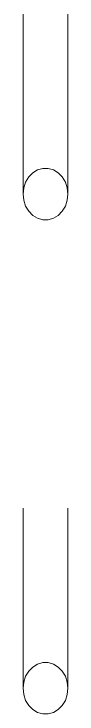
# Model space of a CAD drawing. Header units: centimetres. Extents: x -7221 to 15977, y -285 to 1507.
# Drawn here: x -6273.5 to -6268.5, y 169.3 to 247.2 of the extents above; entities that cross this region are included whole.
import ezdxf

# ---------------------------------------------------------------- set-up
doc = ezdxf.new("R2010")
doc.units = ezdxf.units.CM
doc.layers.add('A-FLOR-HRAL', color=7, linetype='Continuous', lineweight=9)

# ---------------------------------------------------------------- blocks, each defined once
blk = doc.blocks.new('Railing - Railing-1767948-Elevación Eje 10')
at = {"layer": 'A-FLOR-HRAL', "color": 254, "true_color": 0xcccccc}
for p, q in [((-6273.545, 247.199), (-6273.545, 227.154)), ((-6268.545, 227.154), (-6268.545, 247.199)), ((-6273.545, 192.199), (-6273.545, 172.154)), ((-6268.545, 172.154), (-6268.545, 192.199))]:
    blk.add_line(p, q, dxfattribs=at)
at = {"layer": 'A-FLOR-HRAL', "color": 254, "true_color": 0xcccccc, "flags": 128}
for points in [[(-6268.545, 227.154), (-6268.618, 227.843), (-6268.832, 228.492), (-6269.174, 229.063), (-6269.625, 229.524), (-6270.159, 229.846), (-6270.744, 230.012), (-6271.347, 230.012), (-6271.932, 229.846), (-6272.466, 229.524), (-6272.917, 229.063), (-6273.259, 228.492), (-6273.473, 227.843), (-6273.545, 227.154)], [(-6273.545, 227.154), (-6273.473, 226.465), (-6273.259, 225.816), (-6272.917, 225.245), (-6272.466, 224.784), (-6271.932, 224.462), (-6271.347, 224.296), (-6270.744, 224.296), (-6270.159, 224.462), (-6269.625, 224.784), (-6269.174, 225.245), (-6268.832, 225.816), (-6268.618, 226.465), (-6268.545, 227.154)], [(-6268.545, 172.154), (-6268.618, 172.843), (-6268.832, 173.492), (-6269.174, 174.063), (-6269.625, 174.524), (-6270.159, 174.846), (-6270.744, 175.012), (-6271.347, 175.012), (-6271.932, 174.846), (-6272.466, 174.524), (-6272.917, 174.063), (-6273.259, 173.492), (-6273.473, 172.843), (-6273.545, 172.154)], [(-6273.545, 172.154), (-6273.473, 171.465), (-6273.259, 170.816), (-6272.917, 170.245), (-6272.466, 169.784), (-6271.932, 169.462), (-6271.347, 169.296), (-6270.744, 169.296), (-6270.159, 169.462), (-6269.625, 169.784), (-6269.174, 170.245), (-6268.832, 170.816), (-6268.618, 171.465), (-6268.545, 172.154)]]:
    blk.add_lwpolyline(points, dxfattribs=at)
blk = doc.blocks.new('PQ_RVR_ARQ-01_ZZ_ZZ_MO_T_A_rvt-1-Elevación Eje 10')
at = {"layer": 'A-FLOR-HRAL', "color": 254, "lineweight": 70, "true_color": 0xdadada}
blk.add_blockref('Railing - Railing-1767948-Elevación Eje 10', (0, 0), dxfattribs=at)

msp = doc.modelspace()

# ---------------------------------------------------------------- block references
at = {"lineweight": 5}
msp.add_blockref('PQ_RVR_ARQ-01_ZZ_ZZ_MO_T_A_rvt-1-Elevación Eje 10', (0, 0), dxfattribs=at)

doc.saveas('drawing.dxf')
